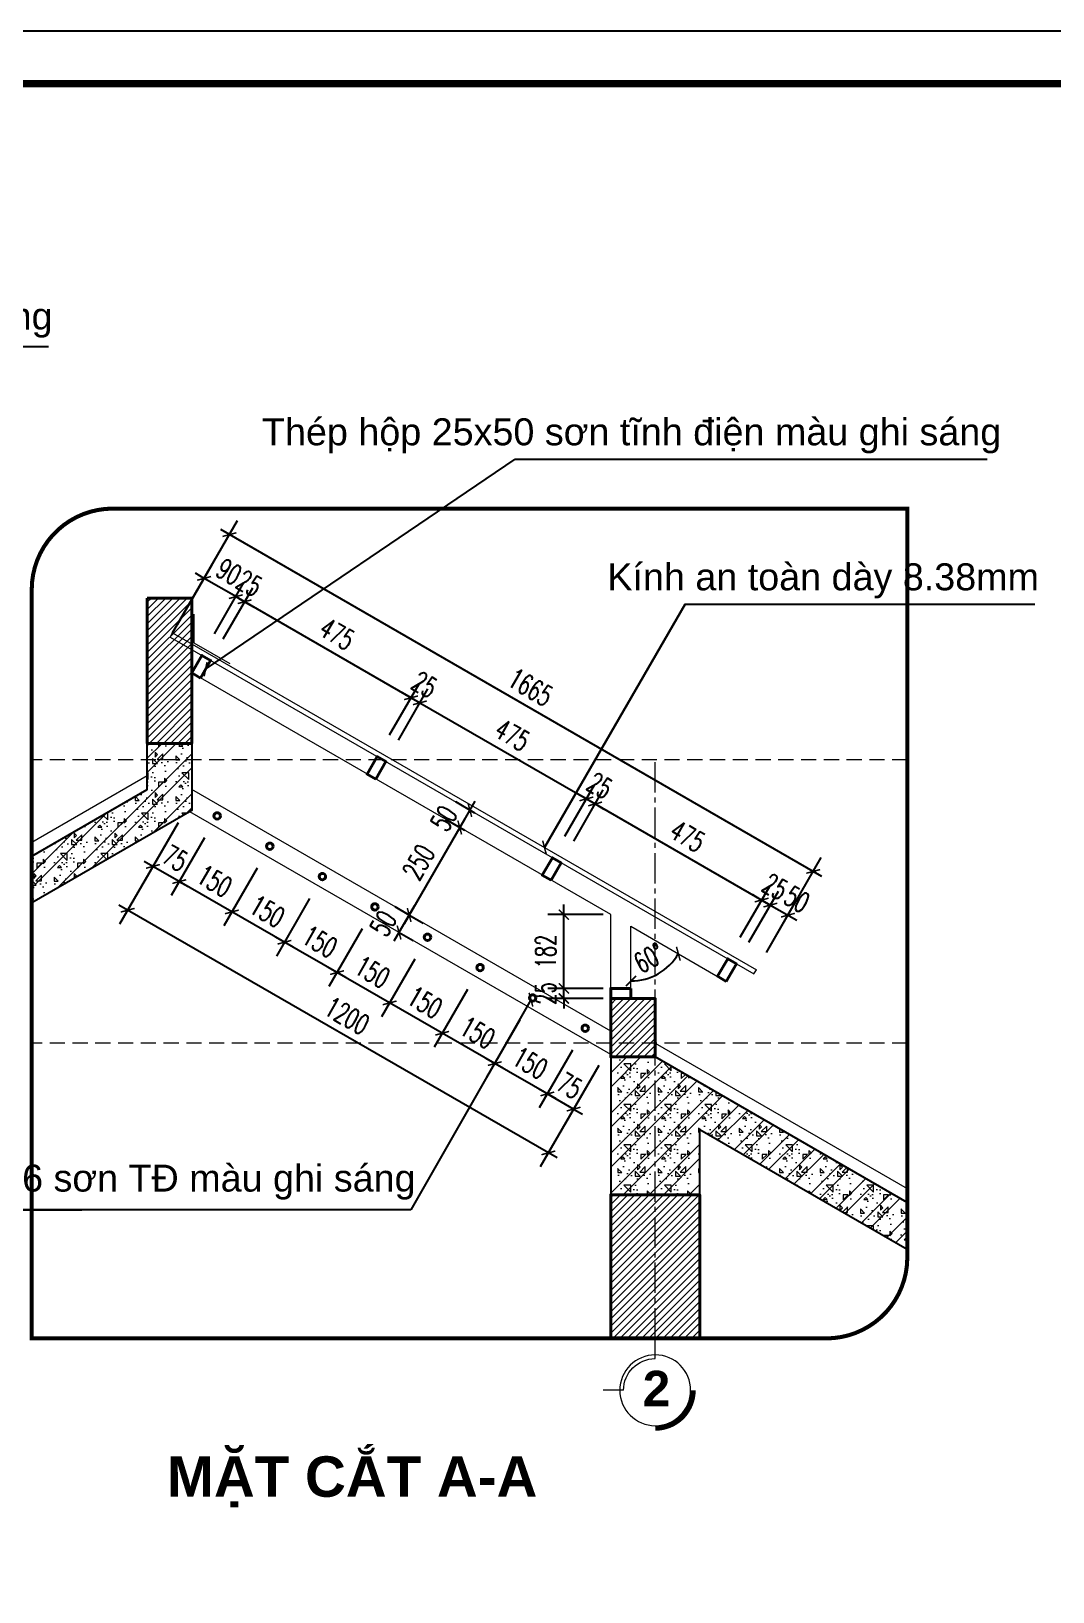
# Model space of a CAD drawing. Header units: millimetres. Extents: x -229618 to 2906, y -178063 to 96806.
# Drawn here: x -98941 to -96418, y -52859 to -49001 of the extents above; entities that cross this region are included whole.
import ezdxf
from ezdxf.enums import TextEntityAlignment as Align

# ---------------------------------------------------------------- set-up
doc = ezdxf.new("R2010")
doc.units = ezdxf.units.MM
doc.header["$LTSCALE"] = 200
doc.header["$MEASUREMENT"] = 0
doc.header["$PDMODE"] = 3
doc.header["$PDSIZE"] = 50
doc.linetypes.add('CENTER2', pattern=[1.125, 0.75, -0.125, 0.125, -0.125])
doc.linetypes.add('DASHED2', pattern=[0.375, 0.25, -0.125])
doc.layers.get('0').update_dxf_attribs({"color": 95, "linetype": 'CONTINUOUS'})
doc.layers.get('DEFPOINTS').update_dxf_attribs({"linetype": 'CONTINUOUS'})
for name, color, linetype, lineweight in [('cat', 1, 'CONTINUOUS', 40), ('hatch', 250, 'CONTINUOUS', 5), ('khuat', 8, 'DASHED2', 15), ('thay', 7, 'CONTINUOUS', 18), ('tim', 18, 'CENTER2', 9)]:
    doc.layers.add(name, color=color, linetype=linetype, lineweight=lineweight)
for name, color, linetype in [('COT', 2, 'CONTINUOUS'), ('DIM', 251, 'CONTINUOUS'), ('KHUNGTEN', 7, 'CONTINUOUS'), ('TEXT', 33, 'CONTINUOUS')]:
    doc.layers.add(name, color=color, linetype=linetype)
doc.layers.add('in', color=203, linetype='CONTINUOUS', lineweight=5, plot=False)
doc.styles.add('Aria H B iso', font='Vharialb_0.ttf')
doc.styles.add('Arial iso', font='vnarial_0.ttf')
doc.styles.add('Scale', font='vnsimli.shx', dxfattribs={"width": 0.65, "bigfont": 'bigfont.shx'})
doc.dimstyles.new('Scale', dxfattribs={"dimscale": 75, "dimtxt": 2, "dimasz": 1, "dimexe": 1.6, "dimexo": 0, "dimgap": 0.8, "dimtad": 1, "dimdec": 0, "dimzin": 0, "dimdsep": 46, "dimtxsty": 'Scale', "dimblk": 'ARCHTICK', "dimcen": 0.1, "dimdle": 1, "dimclrd": 256, "dimclre": 256, "dimclrt": 3, "dimadec": 0, "dimazin": 0, "dimtfac": 1, "dimtdec": 0, "dimtix": 1, "dimtmove": 2, "dimatfit": 3, "dimldrblk": 'ARCHTICK', "dimfxl": 0, "dimtolj": 1, "dimtzin": 0, "dimarcsym": 0})

# ---------------------------------------------------------------- blocks, each defined once
blk = doc.blocks.new('KhungA3')
at = {"layer": 'DEFPOINTS', "color": 8}
blk.add_lwpolyline([(-3.74, 3.81), (416.31, 3.81), (416.31, 300.81), (-3.74, 300.81)], close=True, dxfattribs=at)
at = {"layer": 'KHUNGTEN', "color": 4, "const_width": 0.724}
blk.add_lwpolyline([(7.54, 8.99), (411.13, 8.99), (411.13, 295.64), (7.54, 295.64)], close=True, dxfattribs=at)
blk = doc.blocks.new('_ArchTick')
at = {"color": 0, "linetype": 'ByBlock', "const_width": 0.15}
blk.add_lwpolyline([(-0.5, -0.5), (0.5, 0.5)], dxfattribs=at)
blk = doc.blocks.new('*D1416')
at = {"layer": 'DEFPOINTS', "color": 0}
for p in [(-98414.3, -50411), (-98489, -50490.4), (-98467.3, -50502.9)]:
    blk.add_point(p, dxfattribs=at)
at = {"layer": 'DIM', "lineweight": -2}
for p, q in [((-98489, -50490.4), (-98416, -50363.9)), ((-98467.3, -50502.9), (-98394.3, -50376.4)), ((-98436, -50398.5), (-98457.6, -50386)), ((-98436, -50398.5), (-98414.3, -50411)), ((-98414.3, -50411), (-98392.7, -50423.5))]:
    blk.add_line(p, q, dxfattribs=at)
at = {"layer": 'DIM', "lineweight": -2, "xscale": 25, "yscale": 25, "zscale": 25}
for p, rotation in [((-98436, -50398.5), 329.9999999998914), ((-98414.3, -50411), 149.9999999998914)]:
    blk.add_blockref('_ArchTick', p, dxfattribs=dict(at, rotation=rotation))
at = {"layer": 'DIM', "color": 3, "insert": (-98402.6, -50365.8), "char_height": 50, "attachment_point": 5, "rotation": 330, "style": 'Scale'}
blk.add_mtext('\\A1;25', dxfattribs=at)
blk = doc.blocks.new('*D1417')
at = {"layer": 'DEFPOINTS', "color": 0}
for p in [(-98467.3, -50502.9), (-98003, -50648.5), (-98056, -50740.4)]:
    blk.add_point(p, dxfattribs=at)
at = {"layer": 'DIM', "lineweight": -2}
for p, q in [((-98467.3, -50502.9), (-98394.3, -50376.4)), ((-98436, -50398.5), (-97981.3, -50661)), ((-98056, -50740.4), (-97983, -50613.9))]:
    blk.add_line(p, q, dxfattribs=at)
at = {"layer": 'DIM', "lineweight": -2, "xscale": 25, "yscale": 25, "zscale": 25}
for p, rotation in [((-98414.3, -50411), 149.9999999998914), ((-98003, -50648.5), 329.9999999998914)]:
    blk.add_blockref('_ArchTick', p, dxfattribs=dict(at, rotation=rotation))
at = {"layer": 'DIM', "color": 3, "insert": (-98186.1, -50490.8), "char_height": 50, "attachment_point": 5, "rotation": 330, "style": 'Scale'}
blk.add_mtext('\\A1;475', dxfattribs=at)
blk = doc.blocks.new('*D1418')
at = {"layer": 'DEFPOINTS', "color": 0}
for p in [(-97981.3, -50661), (-98056, -50740.4), (-98034.3, -50752.9)]:
    blk.add_point(p, dxfattribs=at)
at = {"layer": 'DIM', "lineweight": -2}
for p, q in [((-98056, -50740.4), (-97983, -50613.9)), ((-98034.3, -50752.9), (-97961.3, -50626.4)), ((-98003, -50648.5), (-98024.6, -50636)), ((-98003, -50648.5), (-97981.3, -50661)), ((-97981.3, -50661), (-97959.7, -50673.5))]:
    blk.add_line(p, q, dxfattribs=at)
at = {"layer": 'DIM', "lineweight": -2, "xscale": 25, "yscale": 25, "zscale": 25}
for p, rotation in [((-98003, -50648.5), 329.9999999998914), ((-97981.3, -50661), 149.9999999998914)]:
    blk.add_blockref('_ArchTick', p, dxfattribs=dict(at, rotation=rotation))
at = {"layer": 'DIM', "color": 3, "insert": (-97969.6, -50615.8), "char_height": 50, "attachment_point": 5, "rotation": 330, "style": 'Scale'}
blk.add_mtext('\\A1;25', dxfattribs=at)
blk = doc.blocks.new('*D1419')
at = {"layer": 'DEFPOINTS', "color": 0}
for p in [(-98034.3, -50752.9), (-97569.9, -50898.5), (-97623, -50990.4)]:
    blk.add_point(p, dxfattribs=at)
at = {"layer": 'DIM', "lineweight": -2}
for p, q in [((-98034.3, -50752.9), (-97961.3, -50626.4)), ((-98003, -50648.5), (-97548.3, -50911)), ((-97623, -50990.4), (-97549.9, -50863.9))]:
    blk.add_line(p, q, dxfattribs=at)
at = {"layer": 'DIM', "lineweight": -2, "xscale": 25, "yscale": 25, "zscale": 25}
for p, rotation in [((-97981.3, -50661), 149.9999999998914), ((-97569.9, -50898.5), 329.9999999998914)]:
    blk.add_blockref('_ArchTick', p, dxfattribs=dict(at, rotation=rotation))
at = {"layer": 'DIM', "color": 3, "insert": (-97753.1, -50740.8), "char_height": 50, "attachment_point": 5, "rotation": 330, "style": 'Scale'}
blk.add_mtext('\\A1;475', dxfattribs=at)
blk = doc.blocks.new('*D1420')
at = {"layer": 'DEFPOINTS', "color": 0}
for p in [(-97548.3, -50911), (-97623, -50990.4), (-97601.3, -51002.9)]:
    blk.add_point(p, dxfattribs=at)
at = {"layer": 'DIM', "lineweight": -2}
for p, q in [((-97623, -50990.4), (-97549.9, -50863.9)), ((-97601.3, -51002.9), (-97528.3, -50876.4)), ((-97569.9, -50898.5), (-97591.6, -50886)), ((-97569.9, -50898.5), (-97548.3, -50911)), ((-97548.3, -50911), (-97526.6, -50923.5))]:
    blk.add_line(p, q, dxfattribs=at)
at = {"layer": 'DIM', "lineweight": -2, "xscale": 25, "yscale": 25, "zscale": 25}
for p, rotation in [((-97569.9, -50898.5), 329.9999999998914), ((-97548.3, -50911), 149.9999999998914)]:
    blk.add_blockref('_ArchTick', p, dxfattribs=dict(at, rotation=rotation))
at = {"layer": 'DIM', "color": 3, "insert": (-97536.6, -50865.8), "char_height": 50, "attachment_point": 5, "rotation": 330, "style": 'Scale'}
blk.add_mtext('\\A1;25', dxfattribs=at)
blk = doc.blocks.new('*D1421')
at = {"layer": 'DEFPOINTS', "color": 0}
for p in [(-97601.3, -51002.9), (-97136.9, -51148.5), (-97190, -51240.4)]:
    blk.add_point(p, dxfattribs=at)
at = {"layer": 'DIM', "lineweight": -2}
for p, q in [((-97601.3, -51002.9), (-97528.3, -50876.4)), ((-97569.9, -50898.5), (-97115.3, -51161)), ((-97190, -51240.4), (-97116.9, -51113.9))]:
    blk.add_line(p, q, dxfattribs=at)
at = {"layer": 'DIM', "lineweight": -2, "xscale": 25, "yscale": 25, "zscale": 25}
for p, rotation in [((-97548.3, -50911), 149.9999999998914), ((-97136.9, -51148.5), 329.9999999998914)]:
    blk.add_blockref('_ArchTick', p, dxfattribs=dict(at, rotation=rotation))
at = {"layer": 'DIM', "color": 3, "insert": (-97320.1, -50990.8), "char_height": 50, "attachment_point": 5, "rotation": 330, "style": 'Scale'}
blk.add_mtext('\\A1;475', dxfattribs=at)
blk = doc.blocks.new('*D1422')
at = {"layer": 'DEFPOINTS', "color": 0}
for p in [(-97115.3, -51161), (-97190, -51240.4), (-97168.3, -51252.9)]:
    blk.add_point(p, dxfattribs=at)
at = {"layer": 'DIM', "lineweight": -2}
for p, q in [((-97190, -51240.4), (-97116.9, -51113.9)), ((-97168.3, -51252.9), (-97095.3, -51126.4)), ((-97136.9, -51148.5), (-97158.6, -51136)), ((-97136.9, -51148.5), (-97115.3, -51161)), ((-97115.3, -51161), (-97093.6, -51173.5))]:
    blk.add_line(p, q, dxfattribs=at)
at = {"layer": 'DIM', "lineweight": -2, "xscale": 25, "yscale": 25, "zscale": 25}
for p, rotation in [((-97136.9, -51148.5), 329.9999999998914), ((-97115.3, -51161), 149.9999999998914)]:
    blk.add_blockref('_ArchTick', p, dxfattribs=dict(at, rotation=rotation))
at = {"layer": 'DIM', "color": 3, "insert": (-97103.6, -51115.8), "char_height": 50, "attachment_point": 5, "rotation": 330, "style": 'Scale'}
blk.add_mtext('\\A1;25', dxfattribs=at)
blk = doc.blocks.new('*D1423')
at = {"layer": 'DEFPOINTS', "color": 0}
for p in [(-98451.7, -50245.1), (-98592.1, -50488.2), (-97125, -51277.9)]:
    blk.add_point(p, dxfattribs=at)
at = {"layer": 'DIM', "lineweight": -2}
for p, q in [((-98592.1, -50488.2), (-98431.7, -50210.4)), ((-96987.8, -51090.3), (-98473.4, -50232.6)), ((-97125, -51277.9), (-96989.5, -51043.1))]:
    blk.add_line(p, q, dxfattribs=at)
at = {"layer": 'DIM', "lineweight": -2, "xscale": 25, "yscale": 25, "zscale": 25}
for p, rotation in [((-98451.7, -50245.1), 149.9999999998914), ((-97009.5, -51077.8), 329.9999999998914)]:
    blk.add_blockref('_ArchTick', p, dxfattribs=dict(at, rotation=rotation))
at = {"layer": 'DIM', "color": 3, "insert": (-97708.1, -50622.4), "char_height": 50, "attachment_point": 5, "rotation": 330, "style": 'Scale'}
blk.add_mtext('\\A1;1665', dxfattribs=at)
blk = doc.blocks.new('*D1424')
at = {"layer": 'DEFPOINTS', "color": 0}
for p in [(-97072, -51186), (-97168.3, -51252.9), (-97125, -51277.9)]:
    blk.add_point(p, dxfattribs=at)
at = {"layer": 'DIM', "lineweight": -2}
for p, q in [((-97168.3, -51252.9), (-97095.3, -51126.4)), ((-97136.9, -51148.5), (-97050.3, -51198.5)), ((-97125, -51277.9), (-97052, -51151.4))]:
    blk.add_line(p, q, dxfattribs=at)
at = {"layer": 'DIM', "lineweight": -2, "xscale": 25, "yscale": 25, "zscale": 25}
for p, rotation in [((-97115.3, -51161), 149.9999999998914), ((-97072, -51186), 329.9999999998914)]:
    blk.add_blockref('_ArchTick', p, dxfattribs=dict(at, rotation=rotation))
at = {"layer": 'DIM', "color": 3, "insert": (-97049.5, -51147), "char_height": 50, "attachment_point": 5, "rotation": 330, "style": 'Scale'}
blk.add_mtext('\\A1;50', dxfattribs=at)
blk = doc.blocks.new('*D1425')
at = {"layer": 'DEFPOINTS', "color": 0}
for p in [(-98514.2, -50353.3), (-98580.3, -50467.7), (-98489, -50490.4)]:
    blk.add_point(p, dxfattribs=at)
at = {"layer": 'DIM', "lineweight": -2}
for p, q in [((-98580.3, -50467.7), (-98494.2, -50318.7)), ((-98514.2, -50353.3), (-98535.9, -50340.8)), ((-98436, -50398.5), (-98514.2, -50353.3)), ((-98489, -50490.4), (-98416, -50363.9)), ((-98436, -50398.5), (-98414.3, -50411))]:
    blk.add_line(p, q, dxfattribs=at)
at = {"layer": 'DIM', "lineweight": -2, "xscale": 25, "yscale": 25, "zscale": 25}
for p, rotation in [((-98514.2, -50353.3), 329.9999999998914), ((-98436, -50398.5), 149.9999999998914)]:
    blk.add_blockref('_ArchTick', p, dxfattribs=dict(at, rotation=rotation))
at = {"layer": 'DIM', "color": 3, "insert": (-98452.6, -50337), "char_height": 50, "attachment_point": 5, "rotation": 330, "style": 'Scale'}
blk.add_mtext('\\A1;90', dxfattribs=at)
blk = doc.blocks.new('*D1426')
at = {"layer": 'DEFPOINTS', "color": 0}
for p in [(-97734, -51445), (-97604.1, -51520), (-97796.3, -51552.9)]:
    blk.add_point(p, dxfattribs=at)
at = {"layer": 'DIM', "lineweight": -2}
for p, q in [((-97734, -51445), (-97816.3, -51587.6)), ((-97644.7, -51640.4), (-97818, -51540.4)), ((-97604.1, -51520), (-97686.4, -51662.6))]:
    blk.add_line(p, q, dxfattribs=at)
at = {"layer": 'DIM', "lineweight": -2, "xscale": 25, "yscale": 25, "zscale": 25}
for p, rotation in [((-97796.3, -51552.9), 149.9999999998914), ((-97666.4, -51627.9), 329.9999999998914)]:
    blk.add_blockref('_ArchTick', p, dxfattribs=dict(at, rotation=rotation))
at = {"layer": 'DIM', "color": 3, "insert": (-97708.9, -51551.5), "char_height": 50, "attachment_point": 5, "rotation": 330, "style": 'Scale'}
blk.add_mtext('\\A1;150', dxfattribs=at)
blk = doc.blocks.new('*D1427')
at = {"layer": 'DEFPOINTS', "color": 0}
for p in [(-97863.9, -51370), (-97734, -51445), (-97926.2, -51477.9)]:
    blk.add_point(p, dxfattribs=at)
at = {"layer": 'DIM', "lineweight": -2}
for p, q in [((-97863.9, -51370), (-97946.2, -51512.6)), ((-97774.7, -51565.4), (-97947.9, -51465.4)), ((-97734, -51445), (-97816.3, -51587.6))]:
    blk.add_line(p, q, dxfattribs=at)
at = {"layer": 'DIM', "lineweight": -2, "xscale": 25, "yscale": 25, "zscale": 25}
for p, rotation in [((-97926.2, -51477.9), 149.9999999998914), ((-97796.3, -51552.9), 329.9999999998914)]:
    blk.add_blockref('_ArchTick', p, dxfattribs=dict(at, rotation=rotation))
at = {"layer": 'DIM', "color": 3, "insert": (-97838.8, -51476.5), "char_height": 50, "attachment_point": 5, "rotation": 330, "style": 'Scale'}
blk.add_mtext('\\A1;150', dxfattribs=at)
blk = doc.blocks.new('*D1428')
at = {"layer": 'DEFPOINTS', "color": 0}
for p in [(-97993.8, -51295), (-97863.9, -51370), (-98056.1, -51402.9)]:
    blk.add_point(p, dxfattribs=at)
at = {"layer": 'DIM', "lineweight": -2}
for p, q in [((-97993.8, -51295), (-98076.1, -51437.6)), ((-97904.6, -51490.4), (-98077.8, -51390.4)), ((-97863.9, -51370), (-97946.2, -51512.6))]:
    blk.add_line(p, q, dxfattribs=at)
at = {"layer": 'DIM', "lineweight": -2, "xscale": 25, "yscale": 25, "zscale": 25}
for p, rotation in [((-98056.1, -51402.9), 149.9999999998914), ((-97926.2, -51477.9), 329.9999999998914)]:
    blk.add_blockref('_ArchTick', p, dxfattribs=dict(at, rotation=rotation))
at = {"layer": 'DIM', "color": 3, "insert": (-97968.7, -51401.5), "char_height": 50, "attachment_point": 5, "rotation": 330, "style": 'Scale'}
blk.add_mtext('\\A1;150', dxfattribs=at)
blk = doc.blocks.new('*D1429')
at = {"layer": 'DEFPOINTS', "color": 0}
for p in [(-98123.7, -51220), (-97993.8, -51295), (-98186, -51327.9)]:
    blk.add_point(p, dxfattribs=at)
at = {"layer": 'DIM', "lineweight": -2}
for p, q in [((-98123.7, -51220), (-98206, -51362.6)), ((-97993.8, -51295), (-98076.1, -51437.6)), ((-98034.5, -51415.4), (-98207.7, -51315.4))]:
    blk.add_line(p, q, dxfattribs=at)
at = {"layer": 'DIM', "lineweight": -2, "xscale": 25, "yscale": 25, "zscale": 25}
for p, rotation in [((-98186, -51327.9), 149.9999999998914), ((-98056.1, -51402.9), 329.9999999998914)]:
    blk.add_blockref('_ArchTick', p, dxfattribs=dict(at, rotation=rotation))
at = {"layer": 'DIM', "color": 3, "insert": (-98098.6, -51326.5), "char_height": 50, "attachment_point": 5, "rotation": 330, "style": 'Scale'}
blk.add_mtext('\\A1;150', dxfattribs=at)
blk = doc.blocks.new('*D1430')
at = {"layer": 'DEFPOINTS', "color": 0}
for p in [(-98253.6, -51145), (-98123.7, -51220), (-98315.9, -51252.9)]:
    blk.add_point(p, dxfattribs=at)
at = {"layer": 'DIM', "lineweight": -2}
for p, q in [((-98253.6, -51145), (-98335.9, -51287.6)), ((-98123.7, -51220), (-98206, -51362.6)), ((-98164.4, -51340.4), (-98337.6, -51240.4))]:
    blk.add_line(p, q, dxfattribs=at)
at = {"layer": 'DIM', "lineweight": -2, "xscale": 25, "yscale": 25, "zscale": 25}
for p, rotation in [((-98315.9, -51252.9), 149.9999999998914), ((-98186, -51327.9), 329.9999999998914)]:
    blk.add_blockref('_ArchTick', p, dxfattribs=dict(at, rotation=rotation))
at = {"layer": 'DIM', "color": 3, "insert": (-98228.5, -51251.5), "char_height": 50, "attachment_point": 5, "rotation": 330, "style": 'Scale'}
blk.add_mtext('\\A1;150', dxfattribs=at)
blk = doc.blocks.new('*D1431')
at = {"layer": 'DEFPOINTS', "color": 0}
for p in [(-98383.5, -51070), (-98253.6, -51145), (-98445.8, -51177.9)]:
    blk.add_point(p, dxfattribs=at)
at = {"layer": 'DIM', "lineweight": -2}
for p, q in [((-98383.5, -51070), (-98465.8, -51212.6)), ((-98253.6, -51145), (-98335.9, -51287.6)), ((-98294.3, -51265.4), (-98467.5, -51165.4))]:
    blk.add_line(p, q, dxfattribs=at)
at = {"layer": 'DIM', "lineweight": -2, "xscale": 25, "yscale": 25, "zscale": 25}
for p, rotation in [((-98445.8, -51177.9), 149.9999999998914), ((-98315.9, -51252.9), 329.9999999998914)]:
    blk.add_blockref('_ArchTick', p, dxfattribs=dict(at, rotation=rotation))
at = {"layer": 'DIM', "color": 3, "insert": (-98358.4, -51176.5), "char_height": 50, "attachment_point": 5, "rotation": 330, "style": 'Scale'}
blk.add_mtext('\\A1;150', dxfattribs=at)
blk = doc.blocks.new('*D1432')
at = {"layer": 'DEFPOINTS', "color": 0}
for p in [(-98513.4, -50995), (-98383.5, -51070), (-98575.7, -51102.9)]:
    blk.add_point(p, dxfattribs=at)
at = {"layer": 'DIM', "lineweight": -2}
for p, q in [((-98513.4, -50995), (-98595.7, -51137.6)), ((-98383.5, -51070), (-98465.8, -51212.6)), ((-98424.2, -51190.4), (-98597.4, -51090.4))]:
    blk.add_line(p, q, dxfattribs=at)
at = {"layer": 'DIM', "lineweight": -2, "xscale": 25, "yscale": 25, "zscale": 25}
for p, rotation in [((-98575.7, -51102.9), 149.9999999998914), ((-98445.8, -51177.9), 329.9999999998914)]:
    blk.add_blockref('_ArchTick', p, dxfattribs=dict(at, rotation=rotation))
at = {"layer": 'DIM', "color": 3, "insert": (-98488.3, -51101.5), "char_height": 50, "attachment_point": 5, "rotation": 330, "style": 'Scale'}
blk.add_mtext('\\A1;150', dxfattribs=at)
blk = doc.blocks.new('*D1433')
at = {"layer": 'DEFPOINTS', "color": 0}
for p in [(-98578.4, -50957.5), (-98513.4, -50995), (-98640.7, -51065.4)]:
    blk.add_point(p, dxfattribs=at)
at = {"layer": 'DIM', "lineweight": -2}
for p, q in [((-98578.4, -50957.5), (-98660.7, -51100.1)), ((-98513.4, -50995), (-98595.7, -51137.6)), ((-98640.7, -51065.4), (-98662.3, -51052.9)), ((-98575.7, -51102.9), (-98640.7, -51065.4)), ((-98575.7, -51102.9), (-98554.1, -51115.4))]:
    blk.add_line(p, q, dxfattribs=at)
at = {"layer": 'DIM', "lineweight": -2, "xscale": 25, "yscale": 25, "zscale": 25}
for p, rotation in [((-98640.7, -51065.4), 329.9999999998914), ((-98575.7, -51102.9), 149.9999999998914)]:
    blk.add_blockref('_ArchTick', p, dxfattribs=dict(at, rotation=rotation))
at = {"layer": 'DIM', "color": 3, "insert": (-98585.7, -51045.2), "char_height": 50, "attachment_point": 5, "rotation": 330, "style": 'Scale'}
blk.add_mtext('\\A1;75', dxfattribs=at)
blk = doc.blocks.new('*D1434')
at = {"layer": 'DEFPOINTS', "color": 0}
for p in [(-97604.1, -51520), (-97539.1, -51557.5), (-97666.4, -51627.9)]:
    blk.add_point(p, dxfattribs=at)
at = {"layer": 'DIM', "lineweight": -2}
for p, q in [((-97604.1, -51520), (-97686.4, -51662.6)), ((-97539.1, -51557.5), (-97621.4, -51700.1)), ((-97666.4, -51627.9), (-97688.1, -51615.4)), ((-97601.4, -51665.4), (-97666.4, -51627.9)), ((-97601.4, -51665.4), (-97579.8, -51677.9))]:
    blk.add_line(p, q, dxfattribs=at)
at = {"layer": 'DIM', "lineweight": -2, "xscale": 25, "yscale": 25, "zscale": 25}
for p, rotation in [((-97666.4, -51627.9), 329.9999999998914), ((-97601.4, -51665.4), 149.9999999998914)]:
    blk.add_blockref('_ArchTick', p, dxfattribs=dict(at, rotation=rotation))
at = {"layer": 'DIM', "color": 3, "insert": (-97611.4, -51607.7), "char_height": 50, "attachment_point": 5, "rotation": 330, "style": 'Scale'}
blk.add_mtext('\\A1;75', dxfattribs=at)
blk = doc.blocks.new('*D1435')
at = {"layer": 'DEFPOINTS', "color": 0}
for p in [(-98578.4, -50957.5), (-98703.2, -51173.7), (-97539.1, -51557.5)]:
    blk.add_point(p, dxfattribs=at)
at = {"layer": 'DIM', "lineweight": -2}
for p, q in [((-98578.4, -50957.5), (-98723.2, -51208.3)), ((-97642.3, -51786.2), (-98724.8, -51161.2)), ((-97539.1, -51557.5), (-97683.9, -51808.3))]:
    blk.add_line(p, q, dxfattribs=at)
at = {"layer": 'DIM', "lineweight": -2, "xscale": 25, "yscale": 25, "zscale": 25}
for p, rotation in [((-98703.2, -51173.7), 149.9999999998914), ((-97663.9, -51773.7), 329.9999999998914)]:
    blk.add_blockref('_ArchTick', p, dxfattribs=dict(at, rotation=rotation))
at = {"layer": 'DIM', "color": 3, "insert": (-98161.1, -51434.7), "char_height": 50, "attachment_point": 5, "rotation": 330, "style": 'Scale'}
blk.add_mtext('\\A1;1200', dxfattribs=at)
blk = doc.blocks.new('*D1436')
at = {"layer": 'DEFPOINTS', "color": 0}
for p in [(-97625.5, -51367), (-97528.6, -51367), (-97528.6, -51392)]:
    blk.add_point(p, dxfattribs=at)
at = {"layer": 'DIM', "lineweight": -2}
for p, q in [((-97625.5, -51367), (-97625.5, -51342)), ((-97528.6, -51367), (-97665.5, -51367)), ((-97625.5, -51392), (-97625.5, -51367)), ((-97528.6, -51392), (-97665.5, -51392)), ((-97625.5, -51392), (-97625.5, -51417))]:
    blk.add_line(p, q, dxfattribs=at)
at = {"layer": 'DIM', "lineweight": -2, "xscale": 25, "yscale": 25, "zscale": 25}
for p, rotation in [((-97625.5, -51367), 270), ((-97625.5, -51392), 90)]:
    blk.add_blockref('_ArchTick', p, dxfattribs=dict(at, rotation=rotation))
at = {"layer": 'DIM', "color": 3, "insert": (-97670.5, -51379.5), "char_height": 50, "attachment_point": 5, "rotation": 90, "style": 'Scale'}
blk.add_mtext('\\A1;25', dxfattribs=at)
blk = doc.blocks.new('*D1437')
at = {"layer": 'DEFPOINTS', "color": 0}
for p in [(-97625.5, -51184.7), (-97528.6, -51184.7), (-97528.6, -51367)]:
    blk.add_point(p, dxfattribs=at)
at = {"layer": 'DIM', "lineweight": -2}
for p, q in [((-97625.5, -51392), (-97625.5, -51159.7)), ((-97528.6, -51184.7), (-97665.5, -51184.7)), ((-97528.6, -51367), (-97665.5, -51367))]:
    blk.add_line(p, q, dxfattribs=at)
at = {"layer": 'DIM', "lineweight": -2, "xscale": 25, "yscale": 25, "zscale": 25}
for p, rotation in [((-97625.5, -51184.7), 90), ((-97625.5, -51367), 270)]:
    blk.add_blockref('_ArchTick', p, dxfattribs=dict(at, rotation=rotation))
at = {"layer": 'DIM', "color": 3, "insert": (-97670.5, -51275.8), "char_height": 50, "attachment_point": 5, "rotation": 90, "style": 'Scale'}
blk.add_mtext('\\A1;182', dxfattribs=at)
blk = doc.blocks.new('*D1438')
at = {"layer": 'DEFPOINTS', "color": 0}
for p in [(-97459.8, -51213.5), (-97459.8, -51213.5), (-97413.6, -51340.6), (-97224.2, -51349.6), (-97459.8, -51392)]:
    blk.add_point(p, dxfattribs=at)
at = {"layer": 'DIM', "lineweight": -2}
blk.add_arc((-97459.8, -51213.5), 135.2, 270, 330, dxfattribs=at)
at = {"layer": 'DIM', "lineweight": -2, "xscale": 25, "yscale": 25, "zscale": 25}
for p, rotation in [((-97342.7, -51281.2), 60.00000000000547), ((-97459.8, -51348.8), 179.9999999999973)]:
    blk.add_blockref('_ArchTick', p, dxfattribs=dict(at, rotation=rotation))
at = {"layer": 'DIM', "color": 3, "insert": (-97414.7, -51291.7), "char_height": 50, "attachment_point": 5, "rotation": 30, "style": 'Scale'}
blk.add_mtext('\\A1;60°', dxfattribs=at)
blk = doc.blocks.new('*D1439')
at = {"layer": 'DEFPOINTS', "color": 0}
for p in [(-97845.1, -50933.4), (-97882.8, -50969.3), (-97870.1, -50976.7)]:
    blk.add_point(p, dxfattribs=at)
at = {"layer": 'DIM', "lineweight": -2}
for p, q in [((-97845.3, -50904.4), (-97895.3, -50991)), ((-97845.1, -50933.4), (-97892.5, -50906)), ((-97870.1, -50976.7), (-97917.5, -50949.3))]:
    blk.add_line(p, q, dxfattribs=at)
at = {"layer": 'DIM', "lineweight": -2, "xscale": 25, "yscale": 25, "zscale": 25}
for p, rotation in [((-97857.8, -50926), 60.0000000000165), ((-97882.8, -50969.3), 240.0000000000165)]:
    blk.add_blockref('_ArchTick', p, dxfattribs=dict(at, rotation=rotation))
at = {"layer": 'DIM', "color": 3, "insert": (-97921.8, -50946.8), "char_height": 50, "attachment_point": 5, "rotation": 60, "style": 'Scale'}
blk.add_mtext('\\A1;50', dxfattribs=at)
blk = doc.blocks.new('*D1440')
at = {"layer": 'DEFPOINTS', "color": 0}
for p in [(-97870.1, -50976.7), (-98007.7, -51185.6), (-98007.7, -51185.6)]:
    blk.add_point(p, dxfattribs=at)
at = {"layer": 'DIM', "lineweight": -2}
for p, q in [((-97870.3, -50947.7), (-98020.2, -51207.2)), ((-97870.1, -50976.7), (-97917.5, -50949.3)), ((-98007.7, -51185.6), (-98042.3, -51165.6))]:
    blk.add_line(p, q, dxfattribs=at)
at = {"layer": 'DIM', "lineweight": -2, "xscale": 25, "yscale": 25, "zscale": 25}
for p, rotation in [((-97882.8, -50969.3), 59.99999999998499), ((-98007.7, -51185.6), 239.999999999985)]:
    blk.add_blockref('_ArchTick', p, dxfattribs=dict(at, rotation=rotation))
at = {"layer": 'DIM', "color": 3, "insert": (-97984.2, -51055), "char_height": 50, "attachment_point": 5, "rotation": 60, "style": 'Scale'}
blk.add_mtext('\\A1;250', dxfattribs=at)
blk = doc.blocks.new('*D1441')
at = {"layer": 'DEFPOINTS', "color": 0}
for p in [(-98007.7, -51185.6), (-98032.7, -51228.9), (-98032.7, -51228.9)]:
    blk.add_point(p, dxfattribs=at)
at = {"layer": 'DIM', "lineweight": -2}
for p, q in [((-97995.2, -51163.9), (-98045.2, -51250.5)), ((-98007.7, -51185.6), (-97973, -51205.6)), ((-98032.7, -51228.9), (-97998, -51248.9))]:
    blk.add_line(p, q, dxfattribs=at)
at = {"layer": 'DIM', "lineweight": -2, "xscale": 25, "yscale": 25, "zscale": 25}
for p, rotation in [((-98007.7, -51185.6), 59.99999999998499), ((-98032.7, -51228.9), 239.999999999985)]:
    blk.add_blockref('_ArchTick', p, dxfattribs=dict(at, rotation=rotation))
at = {"layer": 'DIM', "color": 3, "insert": (-98071.7, -51206.4), "char_height": 50, "attachment_point": 5, "rotation": 60, "style": 'Scale'}
blk.add_mtext('\\A1;50', dxfattribs=at)
blk = doc.blocks.new('*U868')
at = {"layer": 'thay', "ltscale": 600}
for p, q in [((0, -434.9), (0, -384.9)), ((78.3, -513.2), (128.3, -513.2))]:
    blk.add_line(p, q, dxfattribs=at)
at = {"layer": 'thay', "ltscale": 600, "const_width": 12.5}
blk.add_lwpolyline([(-93.8, -513.2, 0.414214), (0, -607, 0.414214)], format="xyb", dxfattribs=at)
at = {"layer": 'thay', "ltscale": 600}
blk.add_circle((0, -513.2), 87.5, dxfattribs=at)
blk.add_arc((0, -513.2), 78.3, 0, 90, dxfattribs=at)
at = {"layer": 'TEXT', "linetype": 'Continuous', "style": 'Aria H B iso'}
blk.add_attdef('A', text='', height=87.5, dxfattribs=at).set_placement((0, -552.6), align=Align.CENTER)

msp = doc.modelspace()

# ---------------------------------------------------------------- hatches: boundary and pattern name
at = {"layer": 'hatch'}
h = msp.add_hatch(dxfattribs=at)
h.set_pattern_fill('ANSI31', color=256, scale=100, style=0)
h.paths.add_polyline_path([(-97509.8, -51877), (-97289.8, -51877), (-97289.8, -52232.3), (-97509.8, -52232.3)])
h.paths.add_polyline_path([(-97509.8, -51392), (-97399.8, -51392), (-97399.8, -51536.5), (-97509.8, -51536.5)])
h.paths.add_polyline_path([(-98654.8, -50402), (-98544.8, -50402), (-98544.8, -50761.2), (-98654.8, -50761.2)])
h = msp.add_hatch(dxfattribs=at)
h.set_pattern_fill('BT', color=256, scale=100, style=0)
h.set_pattern_definition([(0, (-44508.68, -140067.02), (0, 100), [0, -100]), (0, (-44579.33, -140023.78), (0, 100), [0, -100]), (0, (-44576.19, -140041.39), (0, 100), [0, -100]), (0, (-44540.97, -140033.17), (0, 100), [0, -100]), (0, (-44559.95, -140004.41), (0, 100), [0, -100]), (0, (-44565.04, -140017.13), (0, 100), [0, -100]), (0, (-44556.04, -139995.81), (0, 100), [0, -100]), (0, (-44569.93, -139987.4), (0, 100), [0, -100]), (0, (-44550.75, -140009.31), (0, 100), [0, -100]), (0, (-44582.85, -140008.91), (0, 100), [0, -100]), (0, (-44518.86, -140008.52), (0, 100), [0, -100]), (0, (-44504.38, -140005.78), (0, 100), [0, -100]), (0, (-44511.81, -140015.96), (0, 100), [0, -100]), (0, (-44509.66, -140029.65), (0, 100), [0, -100]), (0, (-44535.69, -140017.72), (0, 100), [0, -100]), (0, (-44536.47, -140045.3), (0, 100), [0, -100]), (0, (-44536.47, -140053.91), (0, 100), [0, -100]), (0, (-44583.83, -140055.87), (0, 100), [0, -100]), (0, (-44544.3, -140044.13), (0, 100), [0, -100]), (0, (-44543.91, -140077.38), (0, 100), [0, -100]), (0, (-44554.67, -140056.06), (0, 100), [0, -100]), (0, (-44553.89, -140065.84), (0, 100), [0, -100]), (0, (-44566.8, -140073.08), (0, 100), [0, -100]), (0, (-44560.15, -140059.78), (0, 100), [0, -100]), (0, (-44564.84, -140055.67), (0, 100), [0, -100]), (45, (-44511.98, -140058.74), (0, 100.00003), [8, -133.4214]), (135, (-44506.326, -140053.085), (-100.00003, 0), [8, -133.4214]), (270, (-44511.98, -140047.43), (100, -2e-14), [11.3137, -88.6863]), (180, (-44515.45, -140057.47), (-1e-14, -100), [12, -88]), (270, (-44527.45, -140057.47), (100, -2e-14), [12, -88]), (45, (-44527.455, -140069.47), (0, 100.00003), [16.9706, -124.4508]), (90, (-44552.46, -140050.55), (-100, 6e-15), [16.8, -83.2]), (180, (-44552.46, -140033.75), (-1e-14, -100), [16.8, -83.2]), (315, (-44569.26, -140033.75), (100.00003, -2e-14), [23.7588, -117.6626]), (135, (-44566.69, -140068.534), (-100.00003, 0), [7, -134.4214]), (225, (-44571.64, -140063.584), (-1e-14, -100.00003), [7, -134.4214]), (0, (-44576.59, -140068.53), (0, 100), [9.8995, -90.1005]), (0, (-44530.14, -140000.93), (0, 100), [13.75, -86.25]), (90, (-44516.39, -140000.93), (-100, 6e-15), [13.75, -86.25]), (225, (-44516.39, -139987.18), (-1e-14, -100.00003), [19.4454, -121.9759]), (270, (-44541.7, -139998.94), (100, -2e-14), [12.5, -87.5]), (0, (-44541.7, -140011.44), (0, 100), [12.5, -87.5]), (135, (-44529.204, -140011.44), (-100.00003, 0), [17.6777, -123.7437]), (45, (-44535.344, -139995.086), (0, 100.00003), [8.5, -132.9214]), (135, (-44529.334, -139989.076), (-100.00003, 0), [8.5, -132.9214]), (270, (-44535.34, -139983.07), (100, -2e-14), [12.0208, -87.9792]), (135, (-44574.61, -140002.286), (-100.00003, 0), [14.1421, -127.2792]), (0, (-44584.61, -140002.29), (0, 100), [10, -90]), (270, (-44584.61, -139992.29), (100, -2e-14), [10, -90]), (45, (-44591.975, -140079.85), (-49.497475, 49.497475), []), (45, (-44556.975, -140079.85), (-49.497475, 49.497475), [])])
h.paths.add_polyline_path([(-98940.2, -51155.7), (-98544.8, -50927.4), (-98544.8, -50761.2), (-98654.8, -50761.2), (-98654.8, -50875.5), (-98940.2, -51040.2)])
h = msp.add_hatch(dxfattribs=at)
h.set_pattern_fill('BT', color=256, scale=100, style=0)
h.set_pattern_definition([(0, (83.29, 12.83), (0, 100), [0, -100]), (0, (12.65, 56.06), (0, 100), [0, -100]), (0, (15.78, 38.46), (0, 100), [0, -100]), (0, (51, 46.67), (0, 100), [0, -100]), (0, (32.02, 75.43), (0, 100), [0, -100]), (0, (26.93, 62.72), (0, 100), [0, -100]), (0, (35.94, 84.04), (0, 100), [0, -100]), (0, (22.04, 92.45), (0, 100), [0, -100]), (0, (41.22, 70.54), (0, 100), [0, -100]), (0, (9.13, 70.93), (0, 100), [0, -100]), (0, (73.12, 71.32), (0, 100), [0, -100]), (0, (87.6, 74.06), (0, 100), [0, -100]), (0, (80.16, 63.89), (0, 100), [0, -100]), (0, (82.32, 50.2), (0, 100), [0, -100]), (0, (56.29, 62.13), (0, 100), [0, -100]), (0, (55.51, 34.55), (0, 100), [0, -100]), (0, (55.51, 25.94), (0, 100), [0, -100]), (0, (8.15, 23.98), (0, 100), [0, -100]), (0, (47.68, 35.72), (0, 100), [0, -100]), (0, (48.07, 2.46), (0, 100), [0, -100]), (0, (37.31, 23.79), (0, 100), [0, -100]), (0, (38.09, 14), (0, 100), [0, -100]), (0, (25.17, 6.77), (0, 100), [0, -100]), (0, (31.83, 20.07), (0, 100), [0, -100]), (0, (27.13, 24.18), (0, 100), [0, -100]), (45, (79.99, 21.105), (0, 100.00003), [8, -133.4214]), (135, (85.65, 26.76), (-100.00003, 0), [8, -133.4214]), (270, (79.99, 32.42), (100, -2e-14), [11.3137, -88.6863]), (180, (76.52, 22.38), (-1e-14, -100), [12, -88]), (270, (64.52, 22.38), (100, -2e-14), [12, -88]), (45, (64.52, 10.38), (0, 100.00003), [16.9706, -124.4508]), (90, (39.51, 29.29), (-100, 6e-15), [16.8, -83.2]), (180, (39.51, 46.09), (-1e-14, -100), [16.8, -83.2]), (315, (22.714, 46.095), (100.00003, -2e-14), [23.7588, -117.6626]), (135, (25.28, 11.31), (-100.00003, 0), [7, -134.4214]), (225, (20.33, 16.26), (-1e-14, -100.00003), [7, -134.4214]), (0, (15.38, 11.31), (0, 100), [9.8995, -90.1005]), (0, (61.83, 78.92), (0, 100), [13.75, -86.25]), (90, (75.58, 78.92), (-100, 6e-15), [13.75, -86.25]), (225, (75.584, 92.67), (-1e-14, -100.00003), [19.4454, -121.9759]), (270, (50.27, 80.91), (100, -2e-14), [12.5, -87.5]), (0, (50.27, 68.41), (0, 100), [12.5, -87.5]), (135, (62.77, 68.41), (-100.00003, 0), [17.6777, -123.7437]), (45, (56.63, 84.76), (0, 100.00003), [8.5, -132.9214]), (135, (62.64, 90.77), (-100.00003, 0), [8.5, -132.9214]), (270, (56.63, 96.78), (100, -2e-14), [12.0208, -87.9792]), (135, (17.366, 77.56), (-100.00003, 0), [14.1421, -127.2792]), (0, (7.37, 77.56), (0, 100), [10, -90]), (270, (7.37, 87.56), (100, -2e-14), [10, -90]), (45, (0, 0), (-49.497475, 49.497475), []), (45, (35, 0), (-49.497475, 49.497475), [])])
h.paths.add_polyline_path([(-96777, -51896.2), (-96777, -52011.8), (-97289.8, -51715.5), (-97289.8, -51877), (-97509.8, -51877), (-97509.8, -51536.5), (-97399.8, -51536.5)])

# ---------------------------------------------------------------- linework, layer by layer
at = {"layer": 'cat'}
for points in [[(-98654.8, -50402), (-98544.8, -50402), (-98544.8, -50761.2), (-98654.8, -50761.2)], [(-98523.2, -50599.6), (-98544.8, -50587.1), (-98519.8, -50543.8), (-98498.2, -50556.3)], [(-98090.2, -50849.6), (-98111.8, -50837.1), (-98086.8, -50793.8), (-98065.2, -50806.3)], [(-97657.2, -51099.6), (-97678.8, -51087.1), (-97653.8, -51043.8), (-97632.2, -51056.3)], [(-97224.2, -51349.6), (-97245.8, -51337.1), (-97220.8, -51293.8), (-97199.2, -51306.3)], [(-97459.8, -51367), (-97459.8, -51392), (-97509.8, -51392), (-97509.8, -51367)], [(-97509.8, -51392), (-97399.8, -51392), (-97399.8, -51536.5), (-97509.8, -51536.5)]]:
    msp.add_lwpolyline(points, close=True, dxfattribs=at)
msp.add_lwpolyline([(-97509.8, -52232.3), (-97509.8, -51877), (-97289.8, -51877), (-97289.8, -52232.3)], dxfattribs=at)
for centre in [(-98482, -50940.6), (-98352.1, -51015.6), (-98222.2, -51090.6), (-98092.3, -51165.6), (-97962.4, -51240.6), (-97832.5, -51315.6), (-97702.6, -51390.6), (-97572.7, -51465.6)]:
    msp.add_circle(centre, 8, dxfattribs=at)
at = {"layer": 'COT'}
for points in [[(-98940.2, -51040.2), (-98654.8, -50875.5), (-98654.8, -50761.2), (-98544.8, -50761.2), (-98544.8, -50927.4), (-98940.2, -51155.7)], [(-96777, -51896.2), (-97399.8, -51536.5), (-97509.8, -51536.5), (-97509.8, -51877), (-97289.8, -51877), (-97289.8, -51715.5), (-96777, -52011.8)]]:
    msp.add_lwpolyline(points, dxfattribs=at)
at = {"layer": 'DIM'}
msp.add_line((-97326.1, -50417.1), (-97673.4, -51018.7), dxfattribs=at)
at = {"layer": 'hatch', "color": 251, "linetype": 'DASHED2', "ltscale": 0.75}
for p, q in [((-96777, -50802), (-98940.2, -50802)), ((-96777, -51502), (-98940.2, -51502))]:
    msp.add_line(p, q, dxfattribs=at)
at = {"layer": 'in'}
msp.add_lwpolyline([(-105424.4, -49000.5), (-94923.3, -49000.5), (-94923.3, -56425.5), (-105424.4, -56425.5)], close=True, dxfattribs=at)
at = {"layer": 'khuat', "color": 5, "const_width": 10}
msp.add_lwpolyline([(-96977, -52232.3), (-98940.2, -52232.3), (-98940.2, -50380.8, -0.414214), (-98740.2, -50180.8), (-96777, -50180.8), (-96777, -52032.3, -0.414214)], format="xyb", close=True, dxfattribs=at)
at = {"layer": 'thay'}
for p, q in [((-98598.1, -50498.6), (-98592.1, -50488.2)), ((-98598.1, -50498.6), (-97155.9, -51331.3)), ((-98592.1, -50488.2), (-97149.9, -51320.9)), ((-97509.8, -51184.7), (-98544.8, -50587.1)), ((-97509.8, -51473), (-98544.8, -50875.5)), ((-97509.8, -51530.8), (-98549.8, -50930.3)), ((-97509.8, -51392), (-97509.8, -51184.7)), ((-97459.8, -51213.5), (-97224.2, -51349.6)), ((-97459.8, -51392), (-97459.8, -51213.5)), ((-97155.9, -51331.3), (-97149.9, -51320.9))]:
    msp.add_line(p, q, dxfattribs=at)
at = {"layer": 'thay', "linetype": 'Continuous'}
for p, q in [((-98940.2, -51005.7), (-98654.8, -50840.9)), ((-97399.8, -51502), (-96777, -51861.6))]:
    msp.add_line(p, q, dxfattribs=at)
at = {"layer": 'thay'}
msp.add_lwpolyline([(-98539.8, -50441.4), (-98539.8, -50512.6), (-98450.8, -50564)], dxfattribs=at)
at = {"layer": 'tim', "ltscale": 0.5}
msp.add_line((-97399.8, -52232.3), (-97399.8, -50802), dxfattribs=at)

# ---------------------------------------------------------------- block references
at = {"layer": 'hatch'}
ref = msp.add_blockref('*U868', (-97399.8, -51847.4), dxfattribs=dict(at, xscale=-1))
ref.add_attrib('A', '2', dxfattribs={"layer": 'TEXT', "linetype": 'Continuous', "height": 87.5, "style": 'Aria H B iso'}).set_placement((-97396.7, -52399.9), align=Align.CENTER)
at = {"layer": 'KHUNGTEN', "xscale": 25, "yscale": 25, "zscale": 25.00000000000008}
msp.add_blockref('KhungA3', (-105331, -56520.9), dxfattribs=at)

# ---------------------------------------------------------------- texts
at = {"layer": 'TEXT', "style": 'Arial iso'}
for s, p in [('ThÐp hép 25x50 s¬n tÜnh ®iÖn mµu ghi s¸ng', (-100715.2, -49738.2)), ('ThÐp hép 25x50 s¬n tÜnh ®iÖn mµu ghi s¸ng', (-98371.4, -50024.3)), ('KÝnh an toµn dµy 8.38mm', (-97518.1, -50382.8)), ('ThÐp trßn D16 s¬n T§ mµu ghi s¸ng', (-99507.5, -51869.3))]:
    msp.add_text(s, height=66.667, dxfattribs=at).set_placement(p)
at = {"layer": 'TEXT', "style": 'Aria H B iso'}
msp.add_text('mÆt c¾t a-a', height=100, dxfattribs=at).set_placement((-98148.7, -52623.9), align=Align.CENTER)

# ---------------------------------------------------------------- dimensions: what is measured, and where the dimension line sits
at = {"layer": 'DIM'}
for base, p1, p2, angle, picture, middle in [((-98451.7, -50245.1), (-97125, -51277.9), (-98592.1, -50488.2), 150, '*D1423', (-97708.1, -50622.4)), ((-98514.2, -50353.3), (-98489, -50490.4), (-98580.3, -50467.7), 150, '*D1425', (-98452.6, -50337)), ((-98414.3, -50411), (-98489, -50490.4), (-98467.3, -50502.9), 150, '*D1416', (-98402.6, -50365.8)), ((-98003, -50648.5), (-98467.3, -50502.9), (-98056, -50740.4), 150, '*D1417', (-98186.1, -50490.8)), ((-97981.3, -50661), (-98056, -50740.4), (-98034.3, -50752.9), 150, '*D1418', (-97969.6, -50615.8)), ((-97569.9, -50898.5), (-98034.3, -50752.9), (-97623, -50990.4), 150, '*D1419', (-97753.1, -50740.8)), ((-97548.3, -50911), (-97623, -50990.4), (-97601.3, -51002.9), 150, '*D1420', (-97536.6, -50865.8)), ((-97136.9, -51148.5), (-97601.3, -51002.9), (-97190, -51240.4), 150, '*D1421', (-97320.1, -50990.8)), ((-98703.2, -51173.7), (-97539.1, -51557.5), (-98578.4, -50957.5), 150, '*D1435', (-98161.1, -51434.7)), ((-98640.7, -51065.4), (-98513.4, -50995), (-98578.4, -50957.5), 150, '*D1433', (-98585.7, -51045.2)), ((-98007.7, -51185.6), (-97870.1, -50976.7), (-98007.7, -51185.6), 60, '*D1440', (-97984.2, -51055)), ((-98575.7, -51102.9), (-98383.5, -51070), (-98513.4, -50995), 150, '*D1432', (-98488.3, -51101.5)), ((-98445.8, -51177.9), (-98253.6, -51145), (-98383.5, -51070), 150, '*D1431', (-98358.4, -51176.5)), ((-97115.3, -51161), (-97190, -51240.4), (-97168.3, -51252.9), 150, '*D1422', (-97103.6, -51115.8)), ((-98315.9, -51252.9), (-98123.7, -51220), (-98253.6, -51145), 150, '*D1430', (-98228.5, -51251.5)), ((-97625.5, -51184.7), (-97528.6, -51367), (-97528.6, -51184.7), 90, '*D1437', (-97670.5, -51275.8)), ((-98186, -51327.9), (-97993.8, -51295), (-98123.7, -51220), 150, '*D1429', (-98098.6, -51326.5)), ((-98056.1, -51402.9), (-97863.9, -51370), (-97993.8, -51295), 150, '*D1428', (-97968.7, -51401.5)), ((-97625.5, -51367), (-97528.6, -51392), (-97528.6, -51367), 90, '*D1436', (-97670.5, -51379.5)), ((-97926.2, -51477.9), (-97734, -51445), (-97863.9, -51370), 150, '*D1427', (-97838.8, -51476.5)), ((-97796.3, -51552.9), (-97604.1, -51520), (-97734, -51445), 150, '*D1426', (-97708.9, -51551.5)), ((-97666.4, -51627.9), (-97539.1, -51557.5), (-97604.1, -51520), 150, '*D1434', (-97611.4, -51607.7))]:
    dim = msp.add_linear_dim(base=base, p1=p1, p2=p2, angle=angle, dimstyle='Scale', override={"dimscale": 25}, dxfattribs=at)
    dim.commit()
    dim.dimension.update_dxf_attribs({"geometry": picture, "text_midpoint": middle})
for base, p1, p2, angle, picture, middle, dimtype in [((-97882.8, -50969.3), (-97845.1, -50933.4), (-97870.1, -50976.7), 240, '*D1439', (-97921.8, -50946.8), 161), ((-97072, -51186), (-97168.3, -51252.9), (-97125, -51277.9), 150, '*D1424', (-97049.5, -51147), 160), ((-98032.7, -51228.9), (-98007.7, -51185.6), (-98032.7, -51228.9), 60, '*D1441', (-98071.7, -51206.4), 160)]:
    dim = msp.add_linear_dim(base=base, p1=p1, p2=p2, angle=angle, dimstyle='Scale', override={"dimscale": 25}, dxfattribs=at)
    dim.commit()
    dim.dimension.update_dxf_attribs({"geometry": picture, "text_midpoint": middle, "dimtype": dimtype})
dim = msp.add_angular_dim_2l(base=(-97413.6, -51340.6), line1=((-97459.8, -51392), (-97459.8, -51213.5)), line2=((-97459.8, -51213.5), (-97224.2, -51349.6)), dimstyle='Scale', override={"dimscale": 25}, dxfattribs=at)
dim.commit()
dim.dimension.update_dxf_attribs({"geometry": '*D1438', "text_midpoint": (-97414.7, -51291.7)})

# ---------------------------------------------------------------- leaders
for points in [[(-101078.5, -51169.4), (-100655.1, -49779.8), (-98899.1, -49779.8)], [(-98510.7, -50578), (-97745.6, -50058.6), (-96579.9, -50058.6)], [(-97673.4, -51018.7), (-97326.1, -50417.1), (-96462.1, -50417.1)], [(-100513.3, -51323.6), (-100238.3, -51914.2), (-98816.2, -51914.2)], [(-97706.8, -51394.9), (-98003.3, -51914.2), (-99425.3, -51914.2)]]:
    msp.add_leader(points, dimstyle='Scale', override={"dimscale": 25}, dxfattribs=at)

doc.saveas('drawing.dxf')
